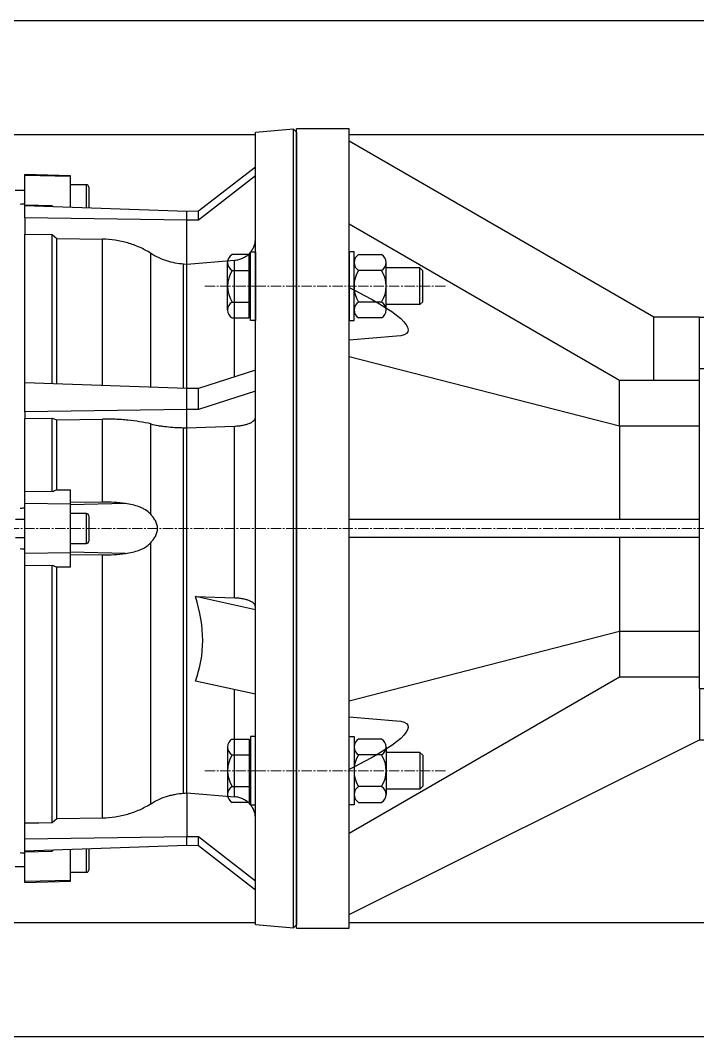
# Model space of a CAD drawing. Header units: millimetres. Extents: x -156567 to -12272, y -164292 to 1094.
# Drawn here: x -156133.6 to -155836.8, y -163669.4 to -163224.4 of the extents above; entities that cross this region are included whole.
import ezdxf

# ---------------------------------------------------------------- set-up
doc = ezdxf.new("R2010")
doc.units = ezdxf.units.MM
doc.header["$LTSCALE"] = 6
doc.header["$MEASUREMENT"] = 0
doc.linetypes.add('CENTER2', pattern=[1.125, 0.75, -0.125, 0.125, -0.125])
doc.layers.add('centre', color=7, linetype='CENTER2', lineweight=5)

# ---------------------------------------------------------------- blocks, each defined once
blk = doc.blocks.new('BONFIGLIOLI GEAR PLAN')
for p, q in [((-375, 175), (-398, 175)), ((-398, -175), (-398, 175)), ((-375, -175), (-375, 175)), ((-241.5, 92.5), (-375, 169.58)), ((-2, 131.51), (-202, 135)), ((-202, 92.42), (-202, 135)), ((-375, 133.42), (-256.5, 65)), ((-2, 60), (-2, 131.51)), ((-375, 105.46), (-372.33, 104.15)), ((-241.5, 65), (-241.5, 92.5)), ((-221.5, 92.5), (-241.5, 92.5)), ((-221.5, 92.5), (-205.5, 92.5)), ((-221.5, 70), (-221.5, 92.5)), ((-205.5, 92.5), (-205, 92.5)), ((-205.5, 92.5), (-205.5, 70)), ((-205.5, 70), (-205.5, 92.5)), ((-205, 70), (-205, 92.5)), ((-80.5, 89.24), (-205, 92.5)), ((-205, 70), (-205, 92.5)), ((-22, 82.06), (-80.5, 89.24)), ((-80.5, 79.51), (-80.5, 89.24)), ((-354.21, 84.15), (-375, 82.42)), ((-80.5, 79.51), (-141.5, 81.36)), ((-141.5, 81.36), (-141.5, 79.63)), ((-81, 79.47), (-139.5, 81.25)), ((-139.5, 81.25), (-139.5, 70.56)), ((-22, 71.22), (-22, 82.06)), ((-144, 79.7), (-141.5, 79.63)), ((-144, 69.08), (-144, 79.7)), ((-141.5, 79.63), (-141.5, -79.63)), ((-81.83, 69.68), (-81, 79.47)), ((-81, 79.47), (-22.5, 71.25)), ((-22, 71.22), (-80.5, 79.51)), ((-375, 75.38), (-256.5, 45)), ((-22.5, 71.25), (-22.5, 63.09)), ((-22, -71.22), (-22, 71.22)), ((-221.5, 70), (-205.5, 70)), ((-221.5, 4), (-221.5, 70)), ((-205.5, 70), (-205, 70)), ((-205.5, 70), (-205.5, -70)), ((-205.5, -70), (-205.5, 70)), ((-144, 69.08), (-205, 70)), ((-205, -70), (-205, 70)), ((-205, -70), (-205, 70)), ((-144, -69.08), (-144, 69.08)), ((-139.5, -70.56), (-139.5, 70.56)), ((-139.5, 70.56), (-81.83, 69.68)), ((-81.83, 69.68), (-81, 69.58)), ((-81, 69.58), (-52.76, 67.34)), ((-81, 69.58), (-81, -69.58)), ((-22.5, 63.09), (-52.76, 67.34)), ((-52.76, 43), (-52.76, 67.34)), ((-256.5, 45), (-256.5, 65)), ((-256.5, 65), (-221.5, 65)), ((-22.5, 43), (-22.5, 63.09)), ((0, 58), (-22, 63.89)), ((-2, 60), (-7.13, 59.91)), ((0, 58), (0, -58)), ((-256.5, 45), (-256.5, 4)), ((-256.5, 45), (-221.5, 45)), ((-52.76, 43), (-22.5, 43)), ((-22.5, -43), (-22.5, 43)), ((-189, 21), (-189, -21)), ((-177, -21), (-177, 21)), ((-221.5, 4), (-375, 4)), ((-221.5, -4), (-221.5, 4)), ((-221.5, -4), (-375, -4)), ((-256.5, -4), (-256.5, -45)), ((-221.5, -70), (-221.5, -4)), ((-52.76, -43), (-22.5, -43)), ((-52.76, -67.34), (-52.76, -43)), ((-22.5, -63.09), (-22.5, -43)), ((-375, -75.38), (-256.5, -45)), ((-256.5, -45), (-256.5, -65)), ((-256.5, -45), (-221.5, -45)), ((-22, -63.89), (0, -58)), ((-2, -60), (-7.13, -59.91)), ((-2, -131.51), (-2, -60)), ((-375, -133.42), (-256.5, -65)), ((-256.5, -65), (-221.5, -65)), ((-52.76, -67.34), (-22.5, -63.09)), ((-22.5, -63.09), (-22.5, -71.25)), ((-221.5, -70), (-205.5, -70)), ((-221.5, -70), (-221.5, -92.5)), ((-205.5, -70), (-205, -70)), ((-205.5, -70), (-205.5, -92.5)), ((-205.5, -70), (-205.5, -92.5)), ((-144, -69.08), (-205, -70)), ((-205, -92.5), (-205, -70)), ((-205, -92.5), (-205, -70)), ((-144, -79.7), (-144, -69.08)), ((-81.83, -69.68), (-139.5, -70.56)), ((-139.5, -70.56), (-139.5, -81.25)), ((-81, -69.58), (-81.83, -69.68)), ((-81, -79.47), (-81.83, -69.68)), ((-52.76, -67.34), (-81, -69.58)), ((-81, -79.47), (-22.5, -71.25)), ((-80.5, -79.51), (-22, -71.22)), ((-22, -82.06), (-22, -71.22)), ((-141.5, -79.63), (-144, -79.7)), ((-141.5, -81.36), (-80.5, -79.51)), ((-141.5, -79.63), (-141.5, -81.36)), ((-81, -79.47), (-139.5, -81.25)), ((-80.5, -89.24), (-80.5, -79.51)), ((-375, -82.42), (-354.21, -84.15)), ((-22, -82.06), (-80.5, -89.24)), ((-57.5, -119.88), (-57.5, -86.42)), ((-375, -169.03), (-221.5, -92.5)), ((-221.5, -92.5), (-205.5, -92.5)), ((-205.5, -92.5), (-205, -92.5)), ((-80.5, -89.24), (-205, -92.5)), ((-202, -135), (-202, -92.42)), ((-117, -119.88), (-117, -90.2)), ((-372.33, -104.15), (-375, -105.46)), ((-57.5, -119.88), (-117, -119.88)), ((-2, -131.51), (-202, -135)), ((-398, -175), (-375, -175))]:
    blk.add_line(p, q)
at = {"extrusion": (1.12478e-32, 6.12303e-17, -1)}
for centre in [(180, 112.5), (24, 112.5), (180, -112.5), (24, -112.5)]:
    blk.add_circle(centre, 9, dxfattribs=at)
for centre, start, end in [((-183, 21), 0, 180), ((-183, -21), 180, 0)]:
    blk.add_arc(centre, 6, start, end)
at = {"extrusion": (0, 0, -1)}
for start, end in [(303.3228, 56.6772), (123.3228, 236.6772)]:
    blk.add_arc((183, 0), 15, start, end, dxfattribs=at)
at = {"extrusion": (3.69779e-32, 6.12303e-17, -1)}
blk.add_ellipse((-403.56, 106.07), major_axis=(-54.34, 19.73), ratio=0.179244, start_param=2.11668, end_param=3.512943, dxfattribs=at)
at = {"extrusion": (-6.16298e-33, 6.12303e-17, -1)}
blk.add_ellipse((-403.56, -106.07), major_axis=(54.34, 19.73), ratio=0.179244, start_param=5.911835, end_param=7.308098, dxfattribs=at)
for points in [[(-191.24, 12.53), (-190.28, 13.17), (-189.54, 14.03), (-188.93, 14.97)], [(-177.07, 14.96), (-176.45, 14.03), (-175.72, 13.17), (-174.76, 12.53)], [(-188.93, -14.96), (-189.55, -14.03), (-190.28, -13.17), (-191.24, -12.53)], [(-174.76, -12.53), (-175.72, -13.17), (-176.46, -14.03), (-177.07, -14.97)]]:
    blk.add_open_spline(points, degree=3)
for points, knots in [([(-189.01, -2.83), (-189.58, -2.63), (-190.13, -2.38), (-191.38, -1.59), (-192.11, -0.88), (-192.1, 0.47), (-191.89, 0.89), (-191.33, 1.57), (-190.98, 1.84), (-190.1, 2.39), (-189.57, 2.63), (-189.02, 2.83)], [0, 0, 0, 0, 0.204086, 0.204086, 0.502349, 0.502349, 0.65148, 0.65148, 0.800611, 0.800611, 1, 1, 1, 1]), ([(-176.99, 2.83), (-176.43, 2.64), (-175.9, 2.39), (-175.02, 1.84), (-174.66, 1.56), (-174.11, 0.88), (-173.9, 0.46), (-173.89, -0.43), (-174.09, -0.86), (-174.65, -1.55), (-175, -1.83), (-175.87, -2.38), (-176.41, -2.62), (-176.96, -2.83)], [0, 0, 0, 0, 0.200165, 0.200165, 0.34982, 0.34982, 0.499476, 0.499476, 0.649132, 0.649132, 0.798788, 0.798788, 1, 1, 1, 1])]:
    blk.add_open_spline(points, degree=3, knots=knots)
at = {"layer": 'centre'}
blk.add_lwpolyline([(-398, 0), (0, 0)], dxfattribs=at)
blk = doc.blocks.new('WEG W22 PLAN')
for p, q in [((-1.38, 174.88), (-18, 173.43)), ((0, 173.5), (-1.38, 174.88)), ((-1.38, -174.88), (-1.38, 174.88)), ((-18, -173.43), (-18, 173.43)), ((0, 173.5), (0, -173.5)), ((-18, 158.28), (-43, 138.9)), ((-99, 154.48), (-119, 155)), ((-119, 154.61), (-119, 155)), ((-119, 141.55), (-119, 154.61)), ((-99, 154.11), (-119, 154.61)), ((-99, 154.11), (-99, 154.48)), ((-99, 140.52), (-99, 154.11)), ((-18, 154.45), (-43, 135.07)), ((-119, 148), (-123.24, 148)), ((-92, 150.5), (-99, 150.5)), ((-92, 140.28), (-92, 150.5)), ((-91, 149.5), (-91, 140.25)), ((-119, 141.21), (-119, 141.55)), ((-107, 141.26), (-119, 141.55)), ((-119, 135.96), (-119, 141.21)), ((-48, 138.78), (-119, 141.21)), ((-107, 140.8), (-107, 141.26)), ((-106.54, 140.78), (-107, 141.26)), ((-43, 138.9), (-48, 138.78)), ((-48, 134.95), (-48, 138.78)), ((-43, 135.07), (-43, 138.9)), ((-48, 134.95), (-119, 135.96)), ((-119, 135.96), (-119, 128.88)), ((-43, 135.07), (-48, 134.95)), ((-48, 115.79), (-48, 134.95)), ((-119, 63.74), (-119, 128.88)), ((-119, 128.88), (-107, 128.72)), ((-107, 63.33), (-107, 128.72)), ((-107, 128.72), (-105.04, 126.93)), ((-105.04, 63.26), (-105.04, 126.93)), ((-105.04, 126.93), (-84.98, 126.66)), ((-84.98, 62.58), (-84.98, 126.66)), ((-63.87, 61.85), (-63.87, 120.53)), ((-49.44, 115.89), (-48, 115.79)), ((-49.44, 61.36), (-49.44, 115.89)), ((-48, 115.79), (-27.13, 117.48)), ((-48, 61.31), (-48, 115.79)), ((-27.13, 66.46), (-27.13, 117.48)), ((-18, 69.39), (-43, 61.36)), ((-48, 61.31), (-119, 63.74)), ((-119, 51.07), (-119, 63.74)), ((-43, 61.36), (-48, 61.31)), ((-48, 52.07), (-48, 61.31)), ((-43, 52.12), (-43, 61.36)), ((-18, 60.15), (-43, 52.12)), ((-48, 52.07), (-119, 51.07)), ((-119, 51.07), (-119, 48.13)), ((-43, 52.12), (-48, 52.07)), ((-48, 44.14), (-48, 52.07)), ((-119, 48.13), (-107, 48.31)), ((-119, 16.41), (-119, 48.13)), ((-107, 16.19), (-107, 48.31)), ((-107, 48.31), (-105.04, 47.61)), ((-105.04, 47.61), (-84.98, 47.9)), ((-105.04, 16.99), (-105.04, 47.61)), ((-84.98, 11.52), (-84.98, 47.9)), ((-63.87, 6.22), (-63.87, 45.78)), ((-48, 44.14), (-27.13, 44.83)), ((-27.13, -30.42), (-27.13, 44.83)), ((-49.44, -115.89), (-49.44, 44.15)), ((-48, -115.79), (-48, 44.14)), ((-119, 16.41), (-107, 16.19)), ((-119, 11), (-119, 16.41)), ((-105.04, 16.99), (-99, 16.88)), ((-99, 10.64), (-99, 16.88)), ((-99, 10.64), (-119, 11)), ((-119, -11), (-119, 11)), ((-84.98, 11.52), (-99, 11.32)), ((-74.96, 10.94), (-99, 10.39)), ((-99, -10.64), (-99, 10.64)), ((-92, 6.5), (-99, 6.5)), ((-92, -6.5), (-92, 6.5)), ((-91, 5.5), (-91, -5.5)), ((-119, 4), (-123.13, 4)), ((-123.13, -4), (-119, -4)), ((-99, -6.5), (-92, -6.5)), ((-63.87, -120.53), (-63.87, -6.22)), ((-99, -10.64), (-119, -11)), ((-119, -16.41), (-119, -11)), ((-74.96, -10.94), (-99, -10.39)), ((-99, -16.88), (-99, -10.64)), ((-99, -11.32), (-84.98, -11.52)), ((-84.98, -126.66), (-84.98, -11.52)), ((-107, -16.19), (-119, -16.41)), ((-119, -128.88), (-119, -16.41)), ((-107, -128.72), (-107, -16.19)), ((-99, -16.88), (-105.04, -16.99)), ((-105.04, -126.93), (-105.04, -16.99)), ((-18, -35.64), (-44.28, -29.84)), ((-44.28, -29.84), (-27.13, -30.42)), ((-18, -72.6), (-44.28, -66.79)), ((-27.13, -117.48), (-27.13, -70.58)), ((-48, -115.79), (-27.13, -117.48)), ((-48, -115.79), (-48, -134.95)), ((-119, -135.96), (-119, -128.88)), ((-107, -128.72), (-105.04, -126.93)), ((-105.04, -126.93), (-84.98, -126.66)), ((-48, -134.95), (-119, -135.96)), ((-119, -141.21), (-119, -135.96)), ((-43, -135.07), (-48, -134.95)), ((-48, -138.78), (-48, -134.95)), ((-18, -154.45), (-43, -135.07)), ((-43, -138.9), (-43, -135.07)), ((-48, -138.78), (-119, -141.21)), ((-119, -141.55), (-119, -141.21)), ((-119, -141.55), (-107, -141.26)), ((-119, -154.61), (-119, -141.55)), ((-107, -141.26), (-106.54, -140.78)), ((-107, -141.26), (-107, -140.8)), ((-99, -154.11), (-99, -140.52)), ((-92, -150.5), (-92, -140.28)), ((-91, -140.25), (-91, -149.5)), ((-43, -138.9), (-48, -138.78)), ((-18, -158.28), (-43, -138.9)), ((-123.24, -148), (-119, -148)), ((-99, -150.5), (-92, -150.5)), ((-99, -154.11), (-119, -154.61)), ((-119, -155), (-99, -154.48)), ((-119, -155), (-119, -154.61)), ((-99, -154.48), (-99, -154.11)), ((-18, -173.43), (-1.38, -174.88)), ((-1.38, -174.88), (0, -173.5))]:
    blk.add_line(p, q)
at = {"flags": 128}
for points in [[(-49.44, 44.15), (-48.72, 44.14), (-48, 44.14)], [(-49.44, -115.89), (-48.72, -115.84), (-48, -115.79)], [(-119, -128.88), (-112.96, -128.8), (-107, -128.72)]]:
    blk.add_lwpolyline(points, dxfattribs=at)
for centre, start, end in [((-92, 149.5), 0, 90), ((-92, 5.5), 0, 90), ((-92, -5.5), 270, 0), ((-92, -149.5), 270, 0)]:
    blk.add_arc(centre, 1, start, end)
blk.add_ellipse((-233.76, -6.45), major_axis=(190.62, -56.97), ratio=0.494582, start_param=6.247047, end_param=6.612839)
for points in [[(-121, 142.05), (-120.33, 142.11), (-119.67, 142.17), (-119, 142.22)], [(-107, 16.19), (-106.35, 16.46), (-105.69, 16.72), (-105.04, 16.99)], [(-119, 8.9), (-119.67, 8.87), (-120.33, 8.84), (-121, 8.8)], [(-121, -8.8), (-120.33, -8.84), (-119.67, -8.87), (-119, -8.9)], [(-105.04, -16.99), (-105.69, -16.72), (-106.35, -16.46), (-107, -16.19)], [(-119, -142.22), (-119.67, -142.17), (-120.33, -142.11), (-121, -142.05)]]:
    blk.add_open_spline(points, degree=3)
for points, knots in [([(-63.87, 120.53), (-65.43, 121.51), (-67.05, 122.37), (-70.4, 123.87), (-72.13, 124.5), (-74.81, 125.28), (-75.73, 125.52), (-77.56, 125.91), (-78.48, 126.08), (-81.25, 126.49), (-83.11, 126.64), (-84.98, 126.66)], [0, 0, 0, 0, 0.25, 0.25, 0.5, 0.5, 0.625, 0.625, 0.75, 0.75, 1, 1, 1, 1]), ([(-27.13, 117.48), (-26.51, 117.53), (-25.9, 117.63), (-25.01, 117.86), (-24.72, 117.95), (-24.14, 118.15), (-23.85, 118.27), (-23.02, 118.65), (-22.5, 118.95), (-21.76, 119.46), (-21.52, 119.64), (-21.06, 120.03), (-20.84, 120.23), (-20.21, 120.86), (-19.84, 121.32), (-19.19, 122.28), (-18.91, 122.8), (-18.46, 123.87), (-18.29, 124.41), (-18.12, 125.25), (-18.07, 125.54), (-18.01, 126.11), (-18, 126.4), (-18, 126.69)], [0, 0, 0, 0, 0.125, 0.125, 0.1875, 0.1875, 0.25, 0.25, 0.375, 0.375, 0.4375, 0.4375, 0.5, 0.5, 0.625, 0.625, 0.75, 0.75, 0.875, 0.875, 0.9375, 0.9375, 1, 1, 1, 1]), ([(-63.87, 120.53), (-62.8, 119.87), (-61.7, 119.27), (-59.41, 118.2), (-58.22, 117.74), (-55.76, 116.95), (-54.52, 116.63), (-52, 116.15), (-50.73, 115.98), (-49.44, 115.89)], [0, 0, 0, 0, 0.25, 0.25, 0.5, 0.5, 0.75, 0.75, 1, 1, 1, 1]), ([(-63.87, 45.78), (-65.43, 46.16), (-67.05, 46.48), (-70.4, 47.03), (-72.13, 47.26), (-74.81, 47.53), (-75.73, 47.61), (-77.56, 47.74), (-78.48, 47.79), (-81.25, 47.9), (-83.11, 47.93), (-84.98, 47.9)], [0, 0, 0, 0, 0.25, 0.25, 0.5, 0.5, 0.625, 0.625, 0.75, 0.75, 1, 1, 1, 1]), ([(-63.87, 45.78), (-62.81, 45.53), (-61.71, 45.3), (-59.98, 45), (-59.39, 44.91), (-58.2, 44.74), (-57.59, 44.67), (-55.77, 44.46), (-54.53, 44.35), (-52.02, 44.2), (-50.74, 44.16), (-49.44, 44.15)], [0, 0, 0, 0, 0.25, 0.25, 0.375, 0.375, 0.5, 0.5, 0.75, 0.75, 1, 1, 1, 1]), ([(-27.13, 44.83), (-26.51, 44.86), (-25.9, 44.9), (-25.01, 44.99), (-24.72, 45.03), (-24.14, 45.11), (-23.85, 45.16), (-23.02, 45.32), (-22.5, 45.44), (-21.76, 45.66), (-21.52, 45.73), (-21.06, 45.89), (-20.84, 45.97), (-20.21, 46.24), (-19.84, 46.42), (-19.19, 46.83), (-18.91, 47.04), (-18.46, 47.48), (-18.29, 47.71), (-18.12, 48.06), (-18.07, 48.17), (-18.01, 48.41), (-18, 48.53), (-18, 48.65)], [0, 0, 0, 0, 0.125, 0.125, 0.1875, 0.1875, 0.25, 0.25, 0.375, 0.375, 0.4375, 0.4375, 0.5, 0.5, 0.625, 0.625, 0.75, 0.75, 0.875, 0.875, 0.9375, 0.9375, 1, 1, 1, 1]), ([(-74.96, 10.94), (-76.59, 11.16), (-78.24, 11.31), (-81.57, 11.51), (-83.27, 11.55), (-84.98, 11.52)], [0, 0, 0, 0, 0.5, 0.5, 1, 1, 1, 1]), ([(-63.87, 6.22), (-64.56, 6.99), (-65.34, 7.61), (-66.61, 8.42), (-67.05, 8.66), (-67.96, 9.11), (-68.43, 9.31), (-69.85, 9.86), (-70.84, 10.14), (-72.86, 10.61), (-73.9, 10.79), (-74.96, 10.94)], [0, 0, 0, 0, 0.25, 0.25, 0.375, 0.375, 0.5, 0.5, 0.75, 0.75, 1, 1, 1, 1]), ([(-63.87, -6.22), (-63.49, -5.8), (-63.13, -5.36), (-62.62, -4.67), (-62.45, -4.44), (-62.13, -3.95), (-61.98, -3.7), (-61.55, -2.92), (-61.31, -2.38), (-61.06, -1.51), (-60.99, -1.21), (-60.9, -0.61), (-60.87, -0.31), (-60.87, 0.3), (-60.9, 0.61), (-60.99, 1.21), (-61.05, 1.5), (-61.23, 2.08), (-61.33, 2.37), (-61.57, 2.91), (-61.7, 3.18), (-62.12, 3.95), (-62.44, 4.44), (-63.13, 5.36), (-63.49, 5.8), (-63.87, 6.22)], [0, 0, 0, 0, 0.125, 0.125, 0.1875, 0.1875, 0.25, 0.25, 0.375, 0.375, 0.4375, 0.4375, 0.5, 0.5, 0.5625, 0.5625, 0.625, 0.625, 0.6875, 0.6875, 0.75, 0.75, 0.875, 0.875, 1, 1, 1, 1]), ([(-74.96, -10.94), (-73.91, -10.79), (-72.87, -10.61), (-70.86, -10.15), (-69.88, -9.86), (-68.45, -9.32), (-67.98, -9.12), (-67.07, -8.67), (-66.62, -8.43), (-65.35, -7.62), (-64.56, -6.99), (-63.87, -6.22)], [0, 0, 0, 0, 0.25, 0.25, 0.5, 0.5, 0.625, 0.625, 0.75, 0.75, 1, 1, 1, 1]), ([(-84.98, -11.52), (-83.27, -11.55), (-81.57, -11.51), (-78.24, -11.31), (-76.59, -11.16), (-74.96, -10.94)], [0, 0, 0, 0, 0.5, 0.5, 1, 1, 1, 1]), ([(-18, -34.27), (-18, -34.03), (-18.06, -33.8), (-18.23, -33.45), (-18.3, -33.33), (-18.46, -33.1), (-18.56, -32.99), (-18.9, -32.65), (-19.17, -32.44), (-19.65, -32.14), (-19.83, -32.04), (-20.2, -31.85), (-20.4, -31.76), (-21.03, -31.49), (-21.48, -31.33), (-22.47, -31.04), (-23, -30.91), (-24.11, -30.7), (-24.69, -30.61), (-25.58, -30.52), (-25.89, -30.49), (-26.51, -30.44), (-26.82, -30.43), (-27.13, -30.42)], [0, 0, 0, 0, 0.125, 0.125, 0.1875, 0.1875, 0.25, 0.25, 0.375, 0.375, 0.4375, 0.4375, 0.5, 0.5, 0.625, 0.625, 0.75, 0.75, 0.875, 0.875, 0.9375, 0.9375, 1, 1, 1, 1]), ([(-63.87, -120.53), (-62.8, -119.86), (-61.69, -119.26), (-59.41, -118.2), (-58.23, -117.74), (-56.41, -117.16), (-55.8, -116.98), (-54.55, -116.66), (-53.92, -116.52), (-52.02, -116.15), (-50.74, -115.98), (-49.44, -115.89)], [0, 0, 0, 0, 0.25, 0.25, 0.5, 0.5, 0.625, 0.625, 0.75, 0.75, 1, 1, 1, 1]), ([(-18, -126.69), (-18, -126.11), (-18.06, -125.55), (-18.23, -124.71), (-18.3, -124.43), (-18.47, -123.88), (-18.57, -123.61), (-18.9, -122.8), (-19.18, -122.3), (-19.67, -121.57), (-19.84, -121.34), (-20.22, -120.88), (-20.42, -120.66), (-21.04, -120.02), (-21.5, -119.64), (-22.48, -118.96), (-23.02, -118.65), (-24.12, -118.15), (-24.7, -117.94), (-25.59, -117.71), (-25.9, -117.65), (-26.51, -117.54), (-26.82, -117.5), (-27.13, -117.48)], [0, 0, 0, 0, 0.125, 0.125, 0.1875, 0.1875, 0.25, 0.25, 0.375, 0.375, 0.4375, 0.4375, 0.5, 0.5, 0.625, 0.625, 0.75, 0.75, 0.875, 0.875, 0.9375, 0.9375, 1, 1, 1, 1]), ([(-84.98, -126.66), (-83.09, -126.64), (-81.22, -126.49), (-77.53, -125.94), (-75.72, -125.55), (-73.03, -124.77), (-72.14, -124.48), (-70.39, -123.83), (-69.54, -123.49), (-67.02, -122.36), (-65.41, -121.5), (-63.87, -120.53)], [0, 0, 0, 0, 0.25, 0.25, 0.5, 0.5, 0.625, 0.625, 0.75, 0.75, 1, 1, 1, 1])]:
    blk.add_open_spline(points, degree=3, knots=knots)
at = {"layer": 'centre'}
blk.add_lwpolyline([(0, 0), (-529.4, 0)], dxfattribs=at)

msp = doc.modelspace()

# ---------------------------------------------------------------- linework, layer by layer
for points in [[(-154967.12, -163629.54), (-154967.12, -163659.42, -0.414214), (-154977.12, -163669.42), (-156557.12, -163669.42, -0.414214), (-156567.12, -163659.42), (-156567.12, -163234.42, -0.414214), (-156557.12, -163224.42), (-156365.78, -163224.42)], [(-156167.33, -163224.42), (-154977.12, -163224.42, -0.414214), (-154967.12, -163234.42), (-154967.12, -163365.22)]]:
    msp.add_lwpolyline(points, format="xyb")
for points in [[(-156194.31, -163274.42), (-156030.59, -163274.42)], [(-155989.59, -163274.42), (-154967.12, -163274.42)], [(-156567.12, -163619.42), (-156030.59, -163619.42)], [(-155989.59, -163619.42), (-155129.59, -163619.42)]]:
    msp.add_lwpolyline(points)
at = {"ltscale": 2}
for points in [[(-156033.29, -163327), (-156040.79, -163327)], [(-156033.29, -163354.7), (-156033.29, -163327)], [(-155985.39, -163327), (-155975.29, -163327)], [(-156042.79, -163351.24), (-156042.79, -163330.46)], [(-156033.29, -163328.86), (-156032.79, -163328.86)], [(-156032.79, -163352.85), (-156032.79, -163328.86)], [(-155987.39, -163351.24), (-155987.39, -163330.46)], [(-155973.29, -163351.24), (-155973.29, -163330.46)], [(-156040.79, -163333.93), (-156033.29, -163333.93)], [(-155975.29, -163333.93), (-155985.39, -163333.93)], [(-155958.54, -163332.85), (-155973.29, -163332.85)], [(-155958.54, -163348.85), (-155958.54, -163332.85)], [(-155958.54, -163348.85), (-155957.29, -163347.6), (-155957.29, -163334.1), (-155958.54, -163332.85)], [(-156040.79, -163347.78), (-156033.29, -163347.78)], [(-155975.29, -163347.78), (-155985.39, -163347.78)], [(-155958.54, -163348.85), (-155973.29, -163348.85)], [(-156040.79, -163354.7), (-156033.29, -163354.7)], [(-156033.29, -163352.85), (-156032.79, -163352.85)], [(-155975.29, -163354.7), (-155985.39, -163354.7)], [(-156040.79, -163539.13), (-156033.29, -163539.13)], [(-156033.29, -163539.13), (-156033.29, -163566.83)], [(-156033.29, -163540.99), (-156032.79, -163540.99)], [(-156032.79, -163540.99), (-156032.79, -163564.98)], [(-155975.29, -163539.13), (-155985.39, -163539.13)], [(-156042.79, -163542.6), (-156042.79, -163563.37)], [(-156040.79, -163546.06), (-156033.29, -163546.06)], [(-155987.39, -163542.6), (-155987.39, -163563.37)], [(-155975.29, -163546.06), (-155985.39, -163546.06)], [(-155973.29, -163542.6), (-155973.29, -163563.37)], [(-155958.54, -163544.98), (-155973.29, -163544.98)], [(-155958.54, -163544.98), (-155958.54, -163560.98)], [(-155958.54, -163544.98), (-155957.29, -163546.23), (-155957.29, -163559.73), (-155958.54, -163560.98)], [(-156040.79, -163559.91), (-156033.29, -163559.91)], [(-155975.29, -163559.91), (-155985.39, -163559.91)], [(-155958.54, -163560.98), (-155973.29, -163560.98)], [(-156033.29, -163566.83), (-156040.79, -163566.83)], [(-156033.29, -163564.98), (-156032.79, -163564.98)], [(-155985.39, -163566.83), (-155975.29, -163566.83)]]:
    msp.add_lwpolyline(points, dxfattribs=at)
for points in [[(-156032.79, -163355.85), (-156032.79, -163325.85), (-156030.59, -163325.85), (-156030.59, -163355.85)], [(-155987.39, -163355.85), (-155987.39, -163325.85), (-155989.59, -163325.85), (-155989.59, -163355.85)], [(-156032.79, -163537.98), (-156032.79, -163567.98), (-156030.59, -163567.98), (-156030.59, -163537.98)], [(-155987.39, -163537.98), (-155987.39, -163567.98), (-155989.59, -163567.98), (-155989.59, -163537.98)]]:
    msp.add_lwpolyline(points, close=True, dxfattribs=at)
for centre, radius, start, end in [((-156038.79, -163330.46), 4, 119.9771, 240.0229), ((-155983.39, -163330.46), 4, 119.9771, 240.0229), ((-155977.29, -163330.46), 4, 299.9771, 60.0229), ((-156029.8, -163340.85), 12.99, 147.7816, 212.2184), ((-155974.4, -163340.85), 12.99, 147.7816, 212.2184), ((-155986.28, -163340.85), 12.99, 327.7816, 32.2184), ((-156038.79, -163351.24), 4, 119.9771, 240.0229), ((-155983.39, -163351.24), 4, 119.9771, 240.0229), ((-155977.29, -163351.24), 4, 299.9771, 60.0229), ((-156038.79, -163542.6), 4, 119.9771, 240.0229), ((-155983.39, -163542.6), 4, 119.9771, 240.0229), ((-155977.29, -163542.6), 4, 299.9771, 60.0229), ((-156029.8, -163552.98), 12.99, 147.7816, 212.2184), ((-155974.4, -163552.98), 12.99, 147.7816, 212.2184), ((-155986.28, -163552.98), 12.99, 327.7816, 32.2184), ((-156038.79, -163563.37), 4, 119.9771, 240.0229), ((-155983.39, -163563.37), 4, 119.9771, 240.0229), ((-155977.29, -163563.37), 4, 299.9771, 60.0229)]:
    msp.add_arc(centre, radius, start, end, dxfattribs=at)
at = {"layer": 'centre'}
for points in [[(-156052.79, -163340.85), (-156030.59, -163340.85)], [(-156030.59, -163340.85), (-155989.59, -163340.85)], [(-155947.29, -163340.85), (-155989.59, -163340.85)], [(-156052.79, -163552.98), (-156030.59, -163552.98)], [(-156030.59, -163552.98), (-155989.59, -163552.98)], [(-156030.59, -163552.98), (-155989.59, -163552.98)], [(-155947.29, -163552.98), (-155989.59, -163552.98)]]:
    msp.add_lwpolyline(points, dxfattribs=at)

# ---------------------------------------------------------------- block references
for name, p in [('WEG W22 PLAN', (-156012.59, -163446.92)), ('BONFIGLIOLI GEAR PLAN', (-155614.59, -163446.92))]:
    msp.add_blockref(name, p)

doc.saveas('drawing.dxf')
